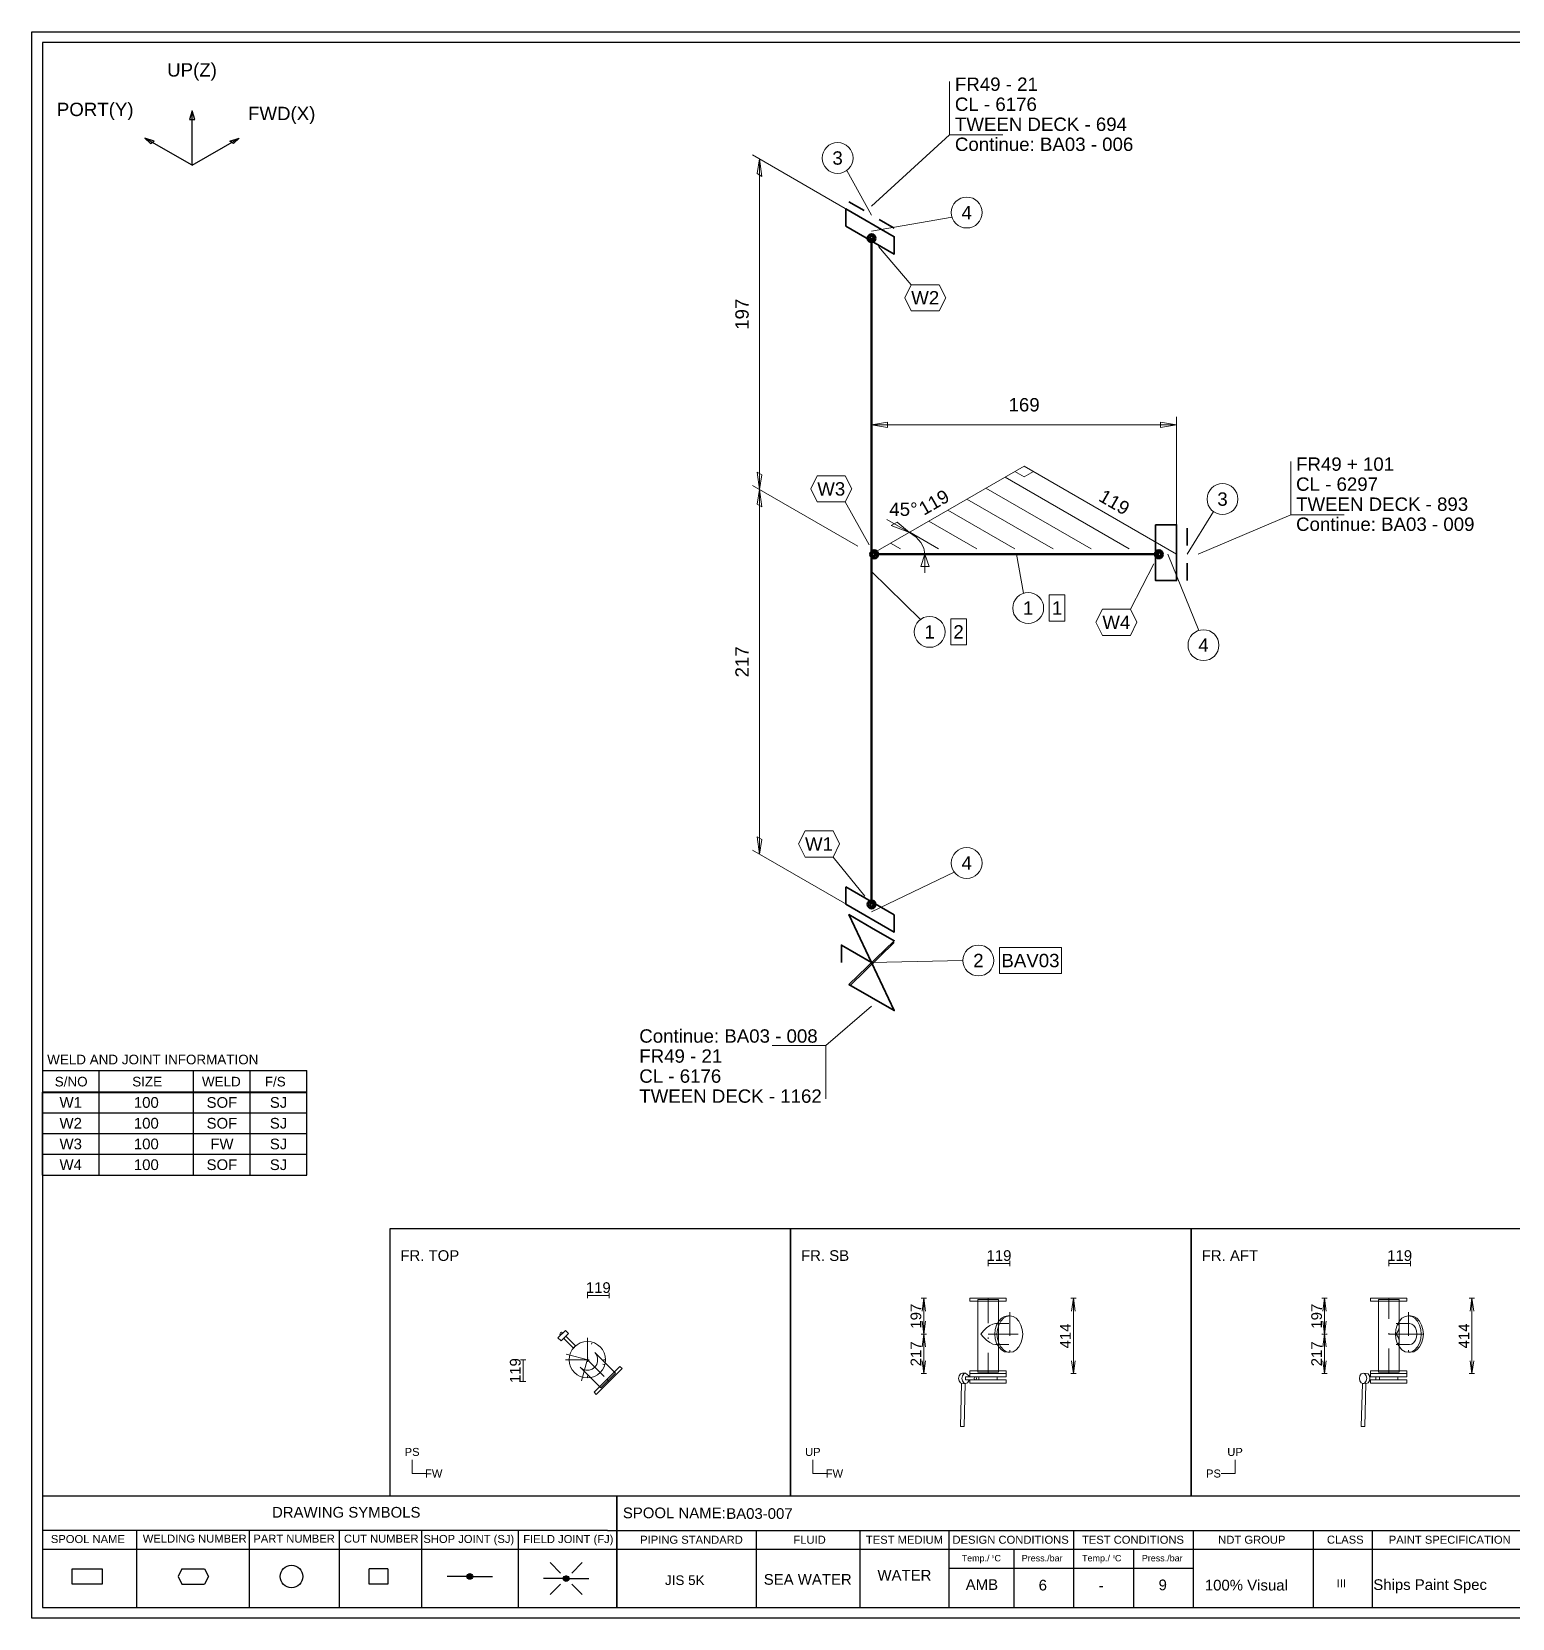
# Model space of a CAD drawing. Header units: millimetres. Extents: x 0 to 420, y 0 to 297.
# Drawn here: x 0 to 277.1, y 0 to 297 of the extents above; entities that cross this region are included whole.
import ezdxf
from ezdxf.enums import TextEntityAlignment as Align

# ---------------------------------------------------------------- set-up
doc = ezdxf.new("R2010")
doc.units = ezdxf.units.MM
doc.linetypes.add('DOTTED_DASHED5', pattern=[10.0002, 4.444533, -2.66672, 0.222227, -2.66672])
doc.linetypes.add('DOTTED_DASHED6', pattern=[9.99993, 4.444414, -2.666648, 0.222221, -2.666648])
for name, color, linetype in [('FramesFromTables', 40, 'Continuous'), ('I_Coordinates', 11, 'Continuous'), ('I_CutNumbers', 10, 'Continuous'), ('I_Dimensions', 4, 'Continuous'), ('I_OtherComponents', 2, 'Continuous'), ('I_PartNumbers', 9, 'Continuous'), ('I_Pipes', 1, 'Continuous'), ('I_Tags', 8, 'Continuous'), ('I_Triangles', 5, 'Continuous'), ('SymbolsOnDrawingSheet', 1, 'Continuous'), ('TextFromTables', 2, 'Continuous'), ('TextFromTextBoxes', 2, 'Continuous')]:
    doc.layers.add(name, color=color, linetype=linetype)
doc.styles.add('Cadmatic Default Text', font='arial.ttf')

# ---------------------------------------------------------------- blocks, each defined once
blk = doc.blocks.new('BA01726637005_BOM_4')
at = {"layer": 'FramesFromTables', "linetype": 'ByBlock', "lineweight": 18}
for p, q in [((292, 285), (418, 285)), ((292, 276), (292, 285)), ((292, 276), (292, 285)), ((299.6, 276), (299.6, 285)), ((299.6, 276), (299.6, 285)), ((307, 276), (307, 285)), ((307, 276), (307, 285)), ((318.6, 276), (318.6, 285)), ((318.6, 276), (318.6, 285)), ((360.1, 276), (360.1, 285)), ((360.1, 276), (360.1, 285)), ((384.2, 276), (384.2, 285)), ((384.2, 276), (384.2, 285)), ((405.2, 276), (405.2, 285)), ((405.2, 276), (405.2, 285)), ((418, 276), (418, 285)), ((292, 280.5), (418, 280.5)), ((292, 205), (418.1, 205)), ((292, 196.33), (292, 205)), ((292.1, 196.33), (292.1, 205)), ((299.6, 196.33), (299.6, 205)), ((299.6, 196.33), (299.6, 205)), ((307.2, 196.33), (307.2, 205)), ((307.2, 196.33), (307.2, 205)), ((361.8, 196.33), (361.8, 205)), ((361.8, 196.33), (361.8, 205)), ((383.6, 196.33), (383.6, 205)), ((383.6, 196.33), (383.6, 205)), ((405.2, 196.33), (405.2, 205)), ((405.2, 196.33), (405.2, 205)), ((418, 196.33), (418, 205)), ((292, 200.67), (418.1, 200.67)), ((292, 127.3), (418.2, 127.3)), ((292, 119.3), (292, 127.3)), ((292, 119.3), (292, 127.3)), ((298.5, 119.3), (298.5, 127.3)), ((298.5, 119.3), (298.5, 127.3)), ((356.6, 119.3), (356.6, 127.3)), ((356.6, 119.3), (356.6, 127.3)), ((380, 119.3), (380, 127.3)), ((380, 119.3), (380, 127.3)), ((399.6, 119.3), (399.6, 127.3)), ((399.6, 119.3), (399.6, 127.3)), ((418, 119.3), (418, 127.3)), ((292, 123.3), (418.2, 123.3)), ((292, 68.4), (418, 68.4)), ((292, 58.6), (292, 68.4)), ((292, 58.6), (292, 68.4)), ((305.1, 58.6), (305.1, 68.4)), ((305.1, 58.6), (305.1, 68.4)), ((323.8, 58.6), (323.8, 68.4)), ((323.8, 58.6), (323.8, 68.4)), ((384.9, 58.6), (384.9, 68.4)), ((384.9, 58.6), (384.9, 68.4)), ((397.2, 58.6), (397.2, 68.4)), ((397.2, 58.6), (397.2, 68.4)), ((407.8, 58.6), (407.8, 68.4)), ((407.8, 58.6), (407.8, 68.4)), ((418, 58.6), (418, 68.4)), ((292, 65.13), (418, 65.13)), ((292, 61.87), (418, 61.87))]:
    blk.add_line(p, q, dxfattribs=at)
at = {"layer": 'FramesFromTables', "linetype": 'ByBlock', "lineweight": -3}
for p, q in [((2, 98.5), (51.5, 98.5)), ((2, 82.96), (2, 98.5)), ((2, 82.96), (2, 98.5)), ((12.6, 82.96), (12.6, 98.5)), ((12.6, 82.96), (12.6, 98.5)), ((30.3, 82.96), (30.3, 98.5)), ((30.3, 82.96), (30.3, 98.5)), ((40.9, 82.96), (40.9, 98.5)), ((40.9, 82.96), (40.9, 98.5)), ((51.5, 82.96), (51.5, 98.5)), ((2, 94.62), (51.5, 94.62)), ((2, 90.73), (51.5, 90.73)), ((2, 86.85), (51.5, 86.85))]:
    blk.add_line(p, q, dxfattribs=at)
at = {"layer": 'FramesFromTables', "linetype": 'ByBlock', "lineweight": 18, "flags": 128}
for points in [[(292, 276), (418, 276), (418, 285)], [(292, 196.33), (418.1, 196.33), (418.1, 205)], [(292, 119.3), (418.2, 119.3), (418.2, 127.3)], [(292, 58.6), (418, 58.6), (418, 68.4)]]:
    blk.add_lwpolyline(points, dxfattribs=at)
at = {"layer": 'FramesFromTables', "linetype": 'ByBlock', "lineweight": -3, "flags": 128}
blk.add_lwpolyline([(2, 82.96), (51.5, 82.96), (51.5, 98.5)], dxfattribs=at)
at = {"layer": 'TextFromTables', "linetype": 'ByBlock', "lineweight": 13, "style": 'Cadmatic Default Text'}
for s, p in [('1', (295.8, 282.75)), ('4', (295.8, 278.25))]:
    blk.add_text(s, height=2, dxfattribs=at).set_placement(p, align=Align.MIDDLE_CENTER)
at = {"layer": 'TextFromTables', "linetype": 'ByBlock', "lineweight": 25, "style": 'Cadmatic Default Text'}
for s, p in [('0.56 ', (312.8, 282.75)), ('100A Sch40', (372.15, 282.75)), ('STPG370', (394.7, 282.75)), ('3', (303.3, 278.25)), ('100A JIS5K', (372.15, 278.25)), ('SF440', (394.7, 278.25)), ('2', (295.85, 202.83)), ('1', (303.4, 202.83)), ('-', (394.4, 202.83)), ('3', (295.85, 198.5)), ('2', (303.4, 198.5)), ('CNAF', (394.4, 198.5)), ('1', (295.25, 125.3)), ('2', (295.25, 121.3)), ('W1', (7.3, 96.56)), ('100', (21.45, 96.56)), ('SOF', (35.6, 96.56)), ('SJ', (46.2, 96.56)), ('W2', (7.3, 92.67)), ('100', (21.45, 92.67)), ('SOF', (35.6, 92.67)), ('SJ', (46.2, 92.67)), ('W3', (7.3, 88.79)), ('100', (21.45, 88.79)), ('FW', (35.6, 88.79)), ('SJ', (46.2, 88.79)), ('W4', (7.3, 84.91)), ('100', (21.45, 84.91)), ('SOF', (35.6, 84.91)), ('SJ', (46.2, 84.91))]:
    blk.add_text(s, height=2, dxfattribs=at).set_placement(p, align=Align.MIDDLE_CENTER)
for s, height, p in [('Pipe Seamless, BW ', 2, (319.4, 282.75)), ('16.00', 2, (406, 282.75)), ('Flange SOFF ', 2, (319.4, 278.25)), ('2.39', 2, (406, 278.25)), ('Butterfly Valve Manual ', 2, (308, 202.83)), ('100A JIS5K', 2, (362.6, 202.83)), ('8.40', 2, (406, 202.83)), ('Gasket, JIS5K, Thk 3mm ', 2, (308, 198.5)), ('100A', 2, (362.6, 198.5)), ('Pipe Seamless, BW', 2, (299.3, 125.3)), ('100A Sch40', 2, (357.4, 125.3)), ('STPG370', 1.75, (380.8, 125.3)), ('160', 2, (400.4, 125.3)), ('Pipe Seamless, BW', 2, (299.3, 121.3)), ('100A Sch40', 2, (357.4, 121.3)), ('STPG370', 1.75, (380.8, 121.3)), ('400', 2, (400.4, 121.3))]:
    blk.add_text(s, height=height, dxfattribs=at).set_placement(p, align=Align.MIDDLE_LEFT)
at = {"layer": 'TextFromTextBoxes', "linetype": 'ByBlock', "lineweight": -3, "style": 'Cadmatic Default Text'}
for s, p in [('EMAS OFFSHORE LIMITED', (306.3, 33.1)), ('BIO-SEA', (383.3, 33.65)), ('9354947', (368.2, 29.15)), ('-', (306.3, 29.2)), ('P1482', (307.1, 25)), ('JP 88 STORK', (372.9, 25.05)), ('BA03-007', (130, 19.6))]:
    blk.add_text(s, height=2, dxfattribs=at).set_placement(p, align=Align.MIDDLE_LEFT)
at = {"layer": 'TextFromTextBoxes', "linetype": 'ByBlock', "lineweight": 25, "style": 'Cadmatic Default Text'}
blk.add_text('BA03', height=2.5, dxfattribs=at).set_placement((357.5, 18.3), align=Align.MIDDLE_LEFT)
at = {"layer": 'TextFromTextBoxes', "linetype": 'ByBlock', "lineweight": -3, "style": 'Cadmatic Default Text'}
for s, height, p in [('WATER', 2, (163.35, 8.05)), ('SEA WATER', 2, (145.25, 7.28)), ('AMB', 2, (177.85, 6.3)), ('6', 2, (189.25, 6.2)), ('-', 2, (200.2, 6.15)), ('9', 2, (211.7, 6.25)), ('100% Visual', 2, (227.35, 6.2)), ('Ships Paint Spec', 2, (261.75, 6.3)), ('24 kg', 2, (284.75, 6.35)), ('23/39', 2.5, (316.1, 6.5))]:
    blk.add_text(s, height=height, dxfattribs=at).set_placement(p, align=Align.MIDDLE_CENTER)
at = {"layer": 'TextFromTextBoxes', "linetype": 'ByBlock', "lineweight": 25, "style": 'Cadmatic Default Text'}
blk.add_text('BA03', height=3, dxfattribs=at).set_placement((370.1, 6.45), align=Align.MIDDLE_CENTER)
blk = doc.blocks.new('SEDS_SPOOL_FORMAT_Gol_4')
at = {"layer": 'SymbolsOnDrawingSheet', "linetype": 'ByBlock', "lineweight": -3, "flags": 128}
for points in [[(0, 297), (420, 297), (420, 0), (0, 0), (0, 297)], [(418.01, 295.01), (2, 295.01)], [(2, 295.01), (2, 2)], [(2, 102.57), (51.49, 102.57)], [(12.6, 98.45), (12.6, 102.57)], [(30.28, 98.45), (30.28, 102.57)], [(40.88, 98.45), (40.88, 102.57)], [(51.49, 98.45), (51.49, 102.57)], [(2, 98.5), (51.5, 98.5)], [(2, 98.5), (51.5, 98.5)], [(51.49, 98.47), (2, 98.47)], [(2, 98.45), (51.49, 98.45)], [(2, 22.93), (107.74, 22.93)], [(107.74, 22.93), (292.02, 22.93)], [(109.52, 22.93), (109.52, 2)], [(109.52, 2), (109.52, 22.93)], [(107.74, 16.45), (2, 16.45)], [(19.62, 16.45), (19.62, 2)], [(40.69, 16.45), (40.69, 2)], [(57.56, 16.45), (57.56, 2)], [(72.95, 16.45), (72.95, 2)], [(91.02, 16.45), (91.02, 2)], [(107.74, 16.45), (292.02, 16.45)], [(135.58, 16.45), (135.58, 2)], [(155.03, 16.45), (155.03, 2)], [(171.67, 16.45), (171.67, 2)], [(195.02, 16.45), (195.02, 2)], [(217.4, 16.45), (217.4, 2)], [(239.85, 16.45), (239.85, 2)], [(250.91, 16.34), (250.91, 2)], [(2, 12.91), (292.02, 12.91)], [(183.82, 12.91), (183.82, 2)], [(206.21, 12.91), (206.21, 2)], [(13.2, 6.41), (7.55, 6.41), (7.55, 9.23), (13.2, 9.23)], [(13.2, 9.23), (13.2, 6.41)], [(28.12, 9.23), (27.42, 7.82)], [(28.12, 9.23), (32.36, 9.23)], [(32.36, 9.23), (33.07, 7.82)], [(66.68, 9.23), (66.68, 6.41), (63.15, 6.41), (63.15, 9.23)], [(66.68, 9.23), (63.15, 9.23)], [(99, 8.47), (97.06, 10.41)], [(101.09, 8.47), (103.03, 10.41)], [(171.67, 9.37), (217.4, 9.37)], [(171.67, 9.37), (217.4, 9.37)], [(27.42, 7.82), (28.12, 6.41)], [(28.12, 6.41), (32.36, 6.41)], [(33.07, 7.82), (32.36, 6.41)], [(81.48, 7.82), (77.79, 7.82)], [(81.49, 7.78), (82.04, 8.32)], [(81.51, 7.9), (81.93, 8.32)], [(81.52, 7.7), (82.14, 8.32)], [(81.55, 7.62), (82.22, 8.29)], [(81.56, 8.06), (81.76, 8.26)], [(81.57, 7.54), (82.28, 8.25)], [(81.62, 7.48), (82.34, 8.2)], [(81.68, 7.44), (82.4, 8.16)], [(81.74, 7.39), (82.45, 8.1)], [(81.8, 7.35), (82.48, 8.02)], [(81.88, 7.32), (82.5, 7.94)], [(81.98, 7.32), (82.53, 7.86)], [(82.09, 7.32), (82.52, 7.75)], [(82.24, 7.36), (82.47, 7.59)], [(82.54, 7.82), (86.24, 7.82)], [(99.51, 7.42), (95.82, 7.42)], [(99, 6.38), (97.06, 4.44)], [(99.53, 7.47), (99.99, 7.93)], [(99.53, 7.37), (100.1, 7.93)], [(99.56, 7.29), (100.2, 7.93)], [(99.58, 7.62), (99.88, 7.93)], [(99.58, 7.21), (100.27, 7.89)], [(99.61, 7.13), (100.33, 7.84)], [(99.67, 7.08), (100.39, 7.8)], [(99.73, 7.03), (100.45, 7.75)], [(99.79, 6.99), (100.49, 7.69)], [(99.85, 6.94), (100.52, 7.61)], [(99.94, 6.92), (100.54, 7.53)], [(100.04, 6.92), (100.57, 7.45)], [(100.15, 6.92), (100.54, 7.31)], [(100.38, 7.04), (100.49, 7.15)], [(100.57, 7.42), (104.27, 7.42)], [(101.09, 6.38), (103.03, 4.44)], [(2, 2), (418.01, 2)]]:
    blk.add_lwpolyline(points, dxfattribs=at)
at = {"layer": 'SymbolsOnDrawingSheet', "linetype": 'ByBlock', "lineweight": -3}
for centre, radius in [((48.63, 7.82), 2.12), ((82.01, 7.82), 0.53), ((100.04, 7.42), 0.53)]:
    blk.add_circle(centre, radius, dxfattribs=at)
at = {"layer": 'SymbolsOnDrawingSheet', "linetype": 'ByBlock', "lineweight": -3, "style": 'Cadmatic Default Text'}
for s, p in [('WELD AND JOINT INFORMATION', (2.89, 105.5)), ('S/NO', (4.31, 101.36)), ('SIZE', (18.81, 101.36)), ('WELD', (31.86, 101.36)), ('F/S', (43.63, 101.36))]:
    blk.add_text(s, height=1.8, dxfattribs=at).set_placement(p, align=Align.TOP_LEFT)
for s, height, p in [('DRAWING SYMBOLS', 2, (44.98, 18.84)), ('Temp./  C   ', 1.2, (174.06, 10.65)), ('Press./bar', 1.2, (185.31, 10.65)), ('Temp./  C   ', 1.2, (196.61, 10.65)), ('Press./bar', 1.2, (207.78, 10.65)), ('0', 0.53, (179.71, 11.25)), ('0', 0.53, (202.37, 11.25))]:
    blk.add_text(s, height=height, dxfattribs=at).set_placement(p)
for s, height, p in [('SPOOL NAME:', 2, (110.65, 19.73)), ('SPOOL NAME', 1.5, (3.58, 14.83)), ('WELDING NUMBER', 1.5, (20.79, 14.91)), ('PART NUMBER', 1.5, (41.48, 14.91)), ('CUT NUMBER', 1.5, (58.44, 14.91)), ('SHOP JOINT (SJ)', 1.5, (73.31, 14.85)), ('FIELD JOINT (FJ)', 1.5, (92, 14.83)), ('PIPING STANDARD', 1.5, (113.89, 14.7)), ('FLUID', 1.5, (142.57, 14.7)), ('TEST MEDIUM', 1.5, (156.14, 14.7)), ('DESIGN CONDITIONS', 1.5, (172.34, 14.7)), ('TEST CONDITIONS', 1.5, (196.58, 14.7)), ('NDT GROUP', 1.5, (222.09, 14.7)), ('CLASS', 1.5, (242.43, 14.72)), ('PAINT SPECIFICATION', 1.5, (254.01, 14.7)), ('JIS 5K', 1.8, (118.53, 7.12)), ('III', 1.5, (244.26, 6.51))]:
    blk.add_text(s, height=height, dxfattribs=at).set_placement(p, align=Align.MIDDLE_LEFT)
blk = doc.blocks.new('BA01726637005_PRT_41_3')
at = {"layer": 'I_OtherComponents', "linetype": 'ByBlock', "lineweight": 35}
for p, q in [((103.79, 240.21), (100.96, 241.84)), ((109.45, 236.94), (106.62, 238.57))]:
    blk.add_line(p, q, dxfattribs=at)
blk = doc.blocks.new('BA01726637005_PRT_42_3')
at = {"layer": 'I_OtherComponents', "linetype": 'ByBlock', "lineweight": 35, "flags": 128}
blk.add_lwpolyline([(100.39, 237.32), (100.39, 240.53), (109.45, 235.31), (109.45, 232.09), (100.39, 237.32)], dxfattribs=at)
at = {"layer": 'I_OtherComponents', "linetype": 'ByBlock', "lineweight": 50}
for radius in [0.75, 0.375]:
    blk.add_circle((105.2, 235.03), radius, dxfattribs=at)
blk = doc.blocks.new('BA01726637005_PRT_43_3')
at = {"layer": 'I_Pipes', "linetype": 'ByBlock', "lineweight": 50}
blk.add_line((105.2, 235.03), (105.2, 110.33), dxfattribs=at)
blk = doc.blocks.new('BA01726637005_PRT_46_3')
at = {"layer": 'I_OtherComponents', "linetype": 'ByBlock', "lineweight": 35, "flags": 128}
blk.add_lwpolyline([(100.39, 113.6), (100.39, 110.38), (109.44, 105.16), (109.44, 108.37), (100.39, 113.6)], dxfattribs=at)
at = {"layer": 'I_OtherComponents', "linetype": 'ByBlock', "lineweight": 50}
for radius in [0.75, 0.375]:
    blk.add_circle((105.2, 110.33), radius, dxfattribs=at)
blk = doc.blocks.new('BA01726637005_PRT_47_3')
at = {"layer": 'I_OtherComponents', "linetype": 'ByBlock', "lineweight": 35}
blk.add_line((109.44, 103.2), (101.24, 95.2), dxfattribs=at)
at = {"layer": 'I_OtherComponents', "linetype": 'ByBlock', "lineweight": 35, "flags": 128}
for points in [[(105.2, 105.97), (100.96, 108.42), (109.44, 90.46), (100.96, 95.36), (109.44, 103.53), (105.2, 105.97)], [(105.2, 99.44), (99.54, 102.71), (99.54, 99.44)]]:
    blk.add_lwpolyline(points, dxfattribs=at)
at = {"layer": 'I_OtherComponents', "flags": 1}
blk.add_attdef('ValvePos', (105.2, 99.44), '', height=2.5, dxfattribs=at)
blk = doc.blocks.new('BA01726637005_PRT_131_3')
at = {"layer": 'I_OtherComponents', "linetype": 'ByBlock', "lineweight": 35}
for p, q in [((164.3, 177.5), (164.3, 180.77)), ((164.3, 170.97), (164.3, 174.24))]:
    blk.add_line(p, q, dxfattribs=at)
blk = doc.blocks.new('BA01726637005_PRT_132_3')
at = {"layer": 'I_OtherComponents', "linetype": 'ByBlock', "lineweight": 35, "flags": 128}
blk.add_lwpolyline([(158.37, 181.42), (162.3, 181.42), (162.3, 170.97), (158.37, 170.97), (158.37, 181.42)], dxfattribs=at)
at = {"layer": 'I_OtherComponents', "linetype": 'ByBlock', "lineweight": 50}
for radius in [0.75, 0.375]:
    blk.add_circle((158.97, 175.87), radius, dxfattribs=at)
blk = doc.blocks.new('BA01726637005_PRT_133_3')
at = {"layer": 'I_Pipes', "linetype": 'ByBlock', "lineweight": 50}
blk.add_line((105.7, 175.87), (158.97, 175.87), dxfattribs=at)
blk = doc.blocks.new('BA01726637005_TRI_0_3')
at = {"layer": 'I_Triangles', "linetype": 'ByBlock', "lineweight": 0}
for p, q in [((130.18, 190.29), (153.43, 176.87)), ((126.61, 188.23), (146.29, 176.87)), ((123.04, 186.17), (139.16, 176.87)), ((115.91, 182.05), (124.88, 176.87)), ((119.48, 184.11), (132.02, 176.87)), ((112.34, 179.99), (117.74, 176.87)), ((108.77, 177.93), (110.61, 176.87))]:
    blk.add_line(p, q, dxfattribs=at)
at = {"layer": 'I_Triangles', "linetype": 'ByBlock', "lineweight": 0, "flags": 128}
for points in [[(105.2, 175.87), (133.75, 192.35), (162.3, 175.87)], [(132.02, 191.35), (133.75, 190.35), (135.48, 191.35)], [(115.2, 172.4), (115.2, 175.87), (114.4, 173.56), (116, 173.56), (115.2, 175.87), (115.01, 177), (114.44, 178.08), (113.52, 179.08), (112.27, 179.95), (108.88, 181.26), (110.01, 181.91), (112.27, 179.95), (108.03, 182.4)]]:
    blk.add_lwpolyline(points, dxfattribs=at)
at = {"layer": 'I_Triangles', "linetype": 'ByBlock', "lineweight": 0, "style": 'Cadmatic Default Text'}
for rotation, p in [(30, (116.88, 185.61)), (330, (150.65, 185.63))]:
    blk.add_text('119', height=2.5, rotation=rotation, dxfattribs=at).set_placement(p, align=Align.MIDDLE_CENTER)
blk.add_text('45°', height=2.5, dxfattribs=at).set_placement((111.16, 184.32), align=Align.MIDDLE_CENTER)
blk = doc.blocks.new('BA01726637005_DIM_0_3')
at = {"layer": 'I_Dimensions', "linetype": 'ByBlock', "lineweight": 0}
for p, q in [((105.2, 178.87), (105.2, 201.62)), ((105.2, 200.12), (162.3, 200.12)), ((162.3, 201.62), (162.3, 178.87))]:
    blk.add_line(p, q, dxfattribs=at)
at = {"layer": 'I_Dimensions', "linetype": 'ByBlock', "lineweight": 0, "flags": 128}
for points in [[(105.2, 200.12), (108.2, 199.62), (108.2, 200.62), (105.2, 200.12)], [(162.3, 200.12), (159.3, 199.62), (159.3, 200.62), (162.3, 200.12)]]:
    blk.add_lwpolyline(points, dxfattribs=at)
at = {"layer": 'I_Dimensions', "linetype": 'ByBlock', "lineweight": 0, "style": 'Cadmatic Default Text'}
blk.add_text('169', height=2.5, dxfattribs=at).set_placement((133.75, 203.87), align=Align.MIDDLE_CENTER)
blk = doc.blocks.new('BA01726637005_DIM_1_3')
at = {"layer": 'I_Dimensions', "linetype": 'ByBlock', "lineweight": 0}
for p, q in [((82.9, 188.74), (102.6, 177.37)), ((84.2, 119.73), (84.2, 187.99)), ((102.6, 109.11), (82.9, 120.48))]:
    blk.add_line(p, q, dxfattribs=at)
at = {"layer": 'I_Dimensions', "linetype": 'ByBlock', "lineweight": 0, "flags": 128}
for points in [[(84.2, 187.99), (84.63, 184.74), (83.77, 185.24), (84.2, 187.99)], [(84.2, 119.73), (84.63, 122.48), (83.77, 122.98), (84.2, 119.73)]]:
    blk.add_lwpolyline(points, dxfattribs=at)
at = {"layer": 'I_Dimensions', "linetype": 'ByBlock', "lineweight": 0, "style": 'Cadmatic Default Text'}
blk.add_text('217', height=2.5, rotation=90, dxfattribs=at).set_placement((80.95, 155.74), align=Align.MIDDLE_CENTER)
blk = doc.blocks.new('BA01726637005_DIM_2_3')
at = {"layer": 'I_Dimensions', "linetype": 'ByBlock', "lineweight": 0}
for p, q in [((82.9, 250.63), (102.6, 239.26)), ((84.2, 187.99), (84.2, 249.88)), ((102.6, 177.37), (82.9, 188.74))]:
    blk.add_line(p, q, dxfattribs=at)
at = {"layer": 'I_Dimensions', "linetype": 'ByBlock', "lineweight": 0, "flags": 128}
for points in [[(84.2, 249.88), (84.63, 246.63), (83.77, 247.13), (84.2, 249.88)], [(84.2, 187.99), (84.63, 190.74), (83.77, 191.24), (84.2, 187.99)]]:
    blk.add_lwpolyline(points, dxfattribs=at)
at = {"layer": 'I_Dimensions', "linetype": 'ByBlock', "lineweight": 0, "style": 'Cadmatic Default Text'}
blk.add_text('197', height=2.5, rotation=90, dxfattribs=at).set_placement((80.95, 220.81), align=Align.MIDDLE_CENTER)
blk = doc.blocks.new('BA01726637005_CRD_0_3')
at = {"layer": 'I_Coordinates', "linetype": 'ByBlock', "lineweight": 0}
blk.add_line((183.66, 183.26), (166.3, 175.87), dxfattribs=at)
at = {"layer": 'I_Coordinates', "linetype": 'ByBlock', "lineweight": 0, "flags": 128}
blk.add_lwpolyline([(183.66, 193.26), (183.66, 183.26), (193.66, 183.26)], dxfattribs=at)
at = {"layer": 'I_Coordinates', "linetype": 'ByBlock', "lineweight": 0, "style": 'Cadmatic Default Text'}
for s, p in [('FR49 + 101', (184.66, 191.51)), ('CL - 6297', (184.66, 187.76)), ('TWEEN DECK - 893', (184.66, 184.01)), ('Continue: BA03 - 009', (184.66, 180.26))]:
    blk.add_text(s, height=2.5, dxfattribs=at).set_placement(p)
blk = doc.blocks.new('BA01726637005_CRD_1_3')
at = {"layer": 'I_Coordinates', "linetype": 'ByBlock', "lineweight": 0}
blk.add_line((119.8, 254.38), (105.2, 241.02), dxfattribs=at)
at = {"layer": 'I_Coordinates', "linetype": 'ByBlock', "lineweight": 0, "flags": 128}
blk.add_lwpolyline([(119.8, 264.38), (119.8, 254.38), (129.8, 254.38)], dxfattribs=at)
at = {"layer": 'I_Coordinates', "linetype": 'ByBlock', "lineweight": 0, "style": 'Cadmatic Default Text'}
for s, p in [('FR49 - 21', (120.8, 262.63)), ('CL - 6176', (120.8, 258.88)), ('TWEEN DECK - 694', (120.8, 255.13)), ('Continue: BA03 - 006', (120.8, 251.38))]:
    blk.add_text(s, height=2.5, dxfattribs=at).set_placement(p)
blk = doc.blocks.new('BA01726637005_CRD_2_3')
at = {"layer": 'I_Coordinates', "linetype": 'ByBlock', "lineweight": 0}
blk.add_line((96.62, 83.95), (105.2, 91.28), dxfattribs=at)
at = {"layer": 'I_Coordinates', "linetype": 'ByBlock', "lineweight": 0, "flags": 128}
blk.add_lwpolyline([(96.62, 73.95), (96.62, 83.95), (86.62, 83.95)], dxfattribs=at)
at = {"layer": 'I_Coordinates', "linetype": 'ByBlock', "lineweight": 0, "style": 'Cadmatic Default Text'}
for s, p in [('Continue: BA03 - 008', (61.72, 86.95)), ('FR49 - 21', (61.72, 83.2)), ('CL - 6176', (61.72, 79.45)), ('TWEEN DECK - 1162', (61.72, 75.7))]:
    blk.add_text(s, height=2.5, dxfattribs=at).set_placement(p, align=Align.TOP_LEFT)
blk = doc.blocks.new('BA01726637005_PTN_0_3')
at = {"layer": 'I_PartNumbers', "linetype": 'ByBlock', "lineweight": 0}
blk.add_line((120.66, 116.38), (105.2, 108.97), dxfattribs=at)
blk.add_circle((123, 118.08), 2.89, dxfattribs=at)
at = {"layer": 'I_PartNumbers', "linetype": 'ByBlock', "lineweight": 0, "style": 'Cadmatic Default Text'}
blk.add_text('4', height=2.5, dxfattribs=at).set_placement((123, 118.08), align=Align.MIDDLE_CENTER)
blk = doc.blocks.new('BA01726637005_PTN_1_3')
at = {"layer": 'I_PartNumbers', "linetype": 'ByBlock', "lineweight": 0}
blk.add_line((122.3, 99.83), (105.2, 99.44), dxfattribs=at)
blk.add_circle((125.2, 99.83), 2.89, dxfattribs=at)
at = {"layer": 'I_PartNumbers', "linetype": 'ByBlock', "lineweight": 0, "style": 'Cadmatic Default Text'}
blk.add_text('2', height=2.5, dxfattribs=at).set_placement((125.2, 99.83), align=Align.MIDDLE_CENTER)
blk = doc.blocks.new('BA01726637005_PTN_2_3')
at = {"layer": 'I_PartNumbers', "linetype": 'ByBlock', "lineweight": 0}
blk.add_line((114.37, 163.69), (105.2, 172.68), dxfattribs=at)
blk.add_circle((116.07, 161.35), 2.89, dxfattribs=at)
at = {"layer": 'I_PartNumbers', "linetype": 'ByBlock', "lineweight": 0, "style": 'Cadmatic Default Text'}
blk.add_text('1', height=2.5, dxfattribs=at).set_placement((116.07, 161.35), align=Align.MIDDLE_CENTER)
blk = doc.blocks.new('BA01726637005_PTN_3_3')
at = {"layer": 'I_PartNumbers', "linetype": 'ByBlock', "lineweight": 0}
blk.add_line((133.63, 168.58), (132.33, 175.87), dxfattribs=at)
blk.add_circle((134.52, 165.82), 2.89, dxfattribs=at)
at = {"layer": 'I_PartNumbers', "linetype": 'ByBlock', "lineweight": 0, "style": 'Cadmatic Default Text'}
blk.add_text('1', height=2.5, dxfattribs=at).set_placement((134.52, 165.82), align=Align.MIDDLE_CENTER)
blk = doc.blocks.new('BA01726637005_PTN_4_3')
at = {"layer": 'I_PartNumbers', "linetype": 'ByBlock', "lineweight": 0}
blk.add_line((166.43, 161.62), (160.63, 175.87), dxfattribs=at)
blk.add_circle((167.32, 158.87), 2.89, dxfattribs=at)
at = {"layer": 'I_PartNumbers', "linetype": 'ByBlock', "lineweight": 0, "style": 'Cadmatic Default Text'}
blk.add_text('4', height=2.5, dxfattribs=at).set_placement((167.32, 158.87), align=Align.MIDDLE_CENTER)
blk = doc.blocks.new('BA01726637005_PTN_5_3')
at = {"layer": 'I_PartNumbers', "linetype": 'ByBlock', "lineweight": 0}
blk.add_line((169.19, 183.87), (164.3, 175.87), dxfattribs=at)
blk.add_circle((170.89, 186.21), 2.89, dxfattribs=at)
at = {"layer": 'I_PartNumbers', "linetype": 'ByBlock', "lineweight": 0, "style": 'Cadmatic Default Text'}
blk.add_text('3', height=2.5, dxfattribs=at).set_placement((170.89, 186.21), align=Align.MIDDLE_CENTER)
blk = doc.blocks.new('BA01726637005_PTN_6_3')
at = {"layer": 'I_PartNumbers', "linetype": 'ByBlock', "lineweight": 0}
blk.add_line((120.26, 238.96), (105.2, 236.39), dxfattribs=at)
blk.add_circle((123.01, 239.85), 2.89, dxfattribs=at)
at = {"layer": 'I_PartNumbers', "linetype": 'ByBlock', "lineweight": 0, "style": 'Cadmatic Default Text'}
blk.add_text('4', height=2.5, dxfattribs=at).set_placement((123.01, 239.85), align=Align.MIDDLE_CENTER)
blk = doc.blocks.new('BA01726637005_PTN_7_3')
at = {"layer": 'I_PartNumbers', "linetype": 'ByBlock', "lineweight": 0}
blk.add_line((100.54, 247.72), (105.2, 239.39), dxfattribs=at)
blk.add_circle((98.84, 250.06), 2.89, dxfattribs=at)
at = {"layer": 'I_PartNumbers', "linetype": 'ByBlock', "lineweight": 0, "style": 'Cadmatic Default Text'}
blk.add_text('3', height=2.5, dxfattribs=at).set_placement((98.84, 250.06), align=Align.MIDDLE_CENTER)
blk = doc.blocks.new('BA01726637005_CUT_8_3')
at = {"layer": 'I_CutNumbers', "linetype": 'ByBlock', "lineweight": 0, "flags": 128}
blk.add_lwpolyline([(122.95, 158.9), (122.95, 163.8), (120.01, 163.8), (120.01, 158.9), (122.95, 158.9)], dxfattribs=at)
at = {"layer": 'I_CutNumbers', "linetype": 'ByBlock', "lineweight": 0, "style": 'Cadmatic Default Text'}
blk.add_text('2', height=2.5, dxfattribs=at).set_placement((121.48, 161.35), align=Align.MIDDLE_CENTER)
blk = doc.blocks.new('BA01726637005_CUT_9_3')
at = {"layer": 'I_CutNumbers', "linetype": 'ByBlock', "lineweight": 0, "flags": 128}
blk.add_lwpolyline([(141.4, 163.38), (141.4, 168.27), (138.46, 168.27), (138.46, 163.38), (141.4, 163.38)], dxfattribs=at)
at = {"layer": 'I_CutNumbers', "linetype": 'ByBlock', "lineweight": 0, "style": 'Cadmatic Default Text'}
blk.add_text('1', height=2.5, dxfattribs=at).set_placement((139.93, 165.82), align=Align.MIDDLE_CENTER)
blk = doc.blocks.new('BA01726637005_vpo_10_3')
at = {"layer": 'I_Tags', "linetype": 'ByBlock', "lineweight": 0, "flags": 128}
blk.add_lwpolyline([(140.75, 97.38), (140.75, 102.27), (129.13, 102.27), (129.13, 97.38), (140.75, 97.38)], dxfattribs=at)
at = {"layer": 'I_Tags', "linetype": 'ByBlock', "lineweight": 0, "style": 'Cadmatic Default Text'}
blk.add_text('BAV03', height=2.5, dxfattribs=at).set_placement((134.94, 99.83), align=Align.MIDDLE_CENTER)
blk = doc.blocks.new('Pi_Weld_0')
at = {"layer": 'I_Tags', "linetype": 'ByBlock', "lineweight": 0, "flags": 128}
for points in [[(-2.62, 2.45), (-8.74, 9.63)], [(-2.62, 2.45), (-3.84, 0)], [(-3.84, 0), (-2.62, -2.45)], [(2.62, 2.45), (-2.62, 2.45)], [(3.84, 0), (2.62, 2.45)], [(2.62, -2.45), (3.84, 0)], [(-2.62, -2.45), (2.62, -2.45)]]:
    blk.add_lwpolyline(points, dxfattribs=at)
at = {"layer": 'I_Tags', "linetype": 'ByBlock', "lineweight": 0, "style": 'Cadmatic Default Text'}
blk.add_text('W2', height=2.5, dxfattribs=at).set_placement((0, 0), align=Align.MIDDLE_CENTER)
blk = doc.blocks.new('Pi_Weld_1')
at = {"layer": 'I_Tags', "linetype": 'ByBlock', "lineweight": 0, "flags": 128}
for points in [[(-2.62, 2.45), (-3.84, 0)], [(-3.84, 0), (-2.62, -2.45)], [(2.62, 2.45), (-2.62, 2.45)], [(3.84, 0), (2.62, 2.45)], [(2.62, -2.45), (3.84, 0)], [(-2.62, -2.45), (2.62, -2.45)], [(2.62, -2.45), (8.58, -9.77)]]:
    blk.add_lwpolyline(points, dxfattribs=at)
at = {"layer": 'I_Tags', "linetype": 'ByBlock', "lineweight": 0, "style": 'Cadmatic Default Text'}
blk.add_text('W1', height=2.5, dxfattribs=at).set_placement((0, 0), align=Align.MIDDLE_CENTER)
blk = doc.blocks.new('Pi_Weld_2')
at = {"layer": 'I_Tags', "linetype": 'ByBlock', "lineweight": 0, "flags": 128}
for points in [[(2.62, 2.45), (7.03, 10.95)], [(-2.62, 2.45), (-3.84, 0)], [(-3.84, 0), (-2.62, -2.45)], [(2.62, 2.45), (-2.62, 2.45)], [(3.84, 0), (2.62, 2.45)], [(2.62, -2.45), (3.84, 0)], [(-2.62, -2.45), (2.62, -2.45)]]:
    blk.add_lwpolyline(points, dxfattribs=at)
at = {"layer": 'I_Tags', "linetype": 'ByBlock', "lineweight": 0, "style": 'Cadmatic Default Text'}
blk.add_text('W4', height=2.5, dxfattribs=at).set_placement((0, 0), align=Align.MIDDLE_CENTER)
blk = doc.blocks.new('Pi_Weld_3')
at = {"layer": 'I_Tags', "linetype": 'ByBlock', "lineweight": 0, "flags": 128}
for points in [[(-2.62, 2.45), (-3.84, 0)], [(-3.84, 0), (-2.62, -2.45)], [(2.62, 2.45), (-2.62, 2.45)], [(3.84, 0), (2.62, 2.45)], [(2.62, -2.45), (3.84, 0)], [(-2.62, -2.45), (2.62, -2.45)], [(2.62, -2.45), (7.08, -10.5)]]:
    blk.add_lwpolyline(points, dxfattribs=at)
at = {"layer": 'I_Tags', "linetype": 'ByBlock', "lineweight": 0, "style": 'Cadmatic Default Text'}
blk.add_text('W3', height=2.5, dxfattribs=at).set_placement((0, 0), align=Align.MIDDLE_CENTER)

msp = doc.modelspace()

# ---------------------------------------------------------------- linework, layer by layer
at = {"linetype": 'ByBlock', "lineweight": 25, "flags": 128}
for points in [[(67, 22.9), (142, 22.9), (142, 72.9), (67, 72.9), (67, 22.9)], [(142, 22.9), (217, 22.9), (217, 72.9), (142, 72.9), (142, 22.9)], [(217, 22.9), (292, 22.9), (292, 72.9), (217, 72.9), (217, 22.9)]]:
    msp.add_lwpolyline(points, dxfattribs=at)
at = {"linetype": 'ByBlock', "lineweight": 18, "flags": 128}
for points in [[(182.42, 59.9), (182.42, 59.36), (175.6, 59.36), (175.6, 59.9), (182.42, 59.9)], [(180.96, 59.66), (180.96, 46.04), (177.06, 46.04), (177.06, 59.66), (180.96, 59.66)], [(257.42, 59.9), (257.42, 59.36), (250.6, 59.36), (250.6, 59.9), (257.42, 59.9)], [(255.96, 59.66), (255.96, 46.04), (252.06, 46.04), (252.06, 59.66), (255.96, 59.66)], [(182.69, 49.79), (182.07, 49.9), (181.49, 50.25), (180.99, 50.79), (180.6, 51.49), (180.36, 52.32), (180.28, 53.2), (180.36, 54.08), (180.6, 54.9), (180.99, 55.61), (181.49, 56.15), (182.07, 56.49), (182.69, 56.61)], [(183.08, 49.79), (182.45, 49.9), (181.87, 50.25), (181.37, 50.79), (180.99, 51.49), (180.75, 52.32), (180.66, 53.2), (180.75, 54.08), (180.99, 54.9), (181.37, 55.61), (181.87, 56.15), (182.45, 56.49), (183.08, 56.61), (183.7, 56.49), (184.28, 56.15), (184.78, 55.61), (185.16, 54.9), (185.4, 54.08), (185.49, 53.2), (185.4, 52.32), (185.16, 51.49), (184.78, 50.79), (184.28, 50.25), (183.7, 49.9), (183.08, 49.79)], [(183.08, 56.61), (182.69, 56.61)], [(257.69, 49.79), (258.31, 49.9), (258.89, 50.25), (259.39, 50.79), (259.78, 51.49), (260.02, 52.32), (260.1, 53.2), (260.02, 54.08), (259.78, 54.9), (259.39, 55.61), (258.89, 56.15), (258.31, 56.49), (257.69, 56.61), (257.07, 56.49), (256.48, 56.15), (255.99, 55.61), (255.6, 54.9), (255.36, 54.08), (255.28, 53.2), (255.36, 52.32), (255.6, 51.49), (255.99, 50.79), (256.48, 50.25), (257.07, 49.9), (257.69, 49.79)], [(257.69, 56.61), (258.07, 56.61)], [(258.07, 49.79), (258.7, 49.9), (259.28, 50.25), (259.78, 50.79), (260.16, 51.49), (260.4, 52.32), (260.48, 53.2), (260.4, 54.08), (260.16, 54.9), (259.78, 55.61), (259.28, 56.15), (258.7, 56.49), (258.07, 56.61)], [(99.88, 53.9), (100.48, 53.3), (99.1, 51.92), (98.5, 52.52), (99.88, 53.9)], [(99.19, 53.55), (98.95, 53.45)], [(99.43, 53.45), (99.19, 53.55)], [(177.63, 53.2), (178.12, 53.8)], [(178.12, 53.8), (178.71, 54.34)], [(178.71, 54.34), (179.31, 54.78)], [(179.31, 54.78), (179.89, 55.05)], [(179.89, 55.05), (180.39, 55.15), (182.9, 55.15)], [(258.33, 55.05), (257.9, 55.15), (255.39, 55.15)], [(255.39, 55.15), (255.74, 55.05)], [(255.74, 53.8), (255.39, 53.2)], [(255.74, 55.05), (255.93, 54.78)], [(255.93, 54.34), (255.74, 53.8)], [(255.93, 54.78), (255.93, 54.34)], [(258.71, 54.78), (258.33, 55.05)], [(259.02, 54.34), (258.71, 54.78)], [(259.21, 53.8), (259.02, 54.34)], [(259.28, 53.2), (259.21, 53.8)], [(98.95, 53.45), (98.85, 53.21)], [(98.85, 53.21), (98.95, 52.97)], [(99.12, 53.15), (99.25, 53.28)], [(101.39, 50.59), (99.58, 52.4), (100, 52.82), (101.81, 51.01), (101.39, 50.59)], [(178.12, 52.6), (177.63, 53.2)], [(178.71, 52.05), (178.12, 52.6)], [(179.31, 51.62), (178.71, 52.05)], [(179.89, 51.34), (179.31, 51.62)], [(182.9, 51.25), (180.39, 51.25), (179.89, 51.34)], [(255.39, 53.2), (255.74, 52.6)], [(255.74, 51.34), (255.39, 51.25), (257.9, 51.25), (258.33, 51.34)], [(255.74, 52.6), (255.93, 52.05)], [(255.93, 51.62), (255.74, 51.34)], [(255.93, 52.05), (255.93, 51.62)], [(258.33, 51.34), (258.71, 51.62)], [(258.71, 51.62), (259.02, 52.05)], [(259.02, 52.05), (259.21, 52.6)], [(259.21, 52.6), (259.28, 53.2)], [(103.71, 46.47), (104.31, 46.47), (104.89, 46.65), (105.39, 47.01), (105.75, 47.51), (105.93, 48.09), (105.93, 48.7), (105.75, 49.28), (105.41, 49.75)], [(105.41, 49.75), (105.75, 49.28)], [(109.22, 45.81), (109.28, 45.87), (105.41, 49.75)], [(105.75, 49.28), (105.93, 48.7)], [(105.93, 48.09), (105.75, 47.51)], [(105.93, 48.7), (105.93, 48.09)], [(182.69, 49.79), (183.08, 49.79)], [(258.07, 49.79), (257.69, 49.79)], [(103.12, 46.65), (102.63, 47.01), (106.53, 43.12), (106.6, 43.19)], [(103.71, 46.47), (103.12, 46.65)], [(103.5, 46.53), (103.71, 46.47)], [(104.31, 46.47), (103.71, 46.47)], [(104.89, 46.65), (104.31, 46.47)], [(105.39, 47.01), (104.89, 46.65)], [(105.67, 41.91), (105.28, 42.3), (110.1, 47.12), (110.49, 46.74), (105.67, 41.91)], [(105.75, 47.51), (105.39, 47.01)], [(107.9, 44.5), (108.33, 44.92)], [(108.33, 44.92), (108.71, 45.31)], [(108.71, 45.31), (109.02, 45.61)], [(109.02, 45.61), (109.22, 45.81)], [(174.19, 45.89), (173.85, 45.76), (173.59, 45.4), (173.5, 44.91), (173.59, 44.43), (173.85, 44.07)], [(174.79, 45.89), (174.45, 45.76), (174.19, 45.4), (174.1, 44.91), (174.19, 44.43), (174.45, 44.07), (174.79, 43.94), (175.13, 44.07), (175.39, 44.43)], [(174.19, 45.89), (174.79, 45.89)], [(175.39, 45.4), (174.79, 45.89)], [(174.79, 44.62), (174.79, 45.21)], [(176.6, 45.21), (174.79, 45.21)], [(174.79, 44.62), (176.6, 44.62)], [(175.42, 45.21), (175.39, 45.4)], [(175.39, 44.43), (175.42, 44.62)], [(175.6, 45.8), (175.6, 46.34), (182.42, 46.34), (182.42, 45.8), (175.6, 45.8)], [(182.42, 45.8), (182.42, 45.21), (175.6, 45.21), (175.6, 45.8), (182.42, 45.8)], [(175.6, 44.03), (175.6, 44.62), (182.42, 44.62), (182.42, 44.03), (175.6, 44.03)], [(176.6, 44.62), (176.45, 44.7), (176.39, 44.91), (176.45, 45.12), (176.6, 45.21), (176.75, 45.12), (176.81, 44.91), (176.75, 44.7), (176.6, 44.62)], [(180.71, 45.21), (180.71, 44.62), (177.3, 44.62), (177.3, 45.21), (180.71, 45.21)], [(249.53, 45.76), (249.19, 45.89), (248.84, 45.76), (248.59, 45.4), (248.5, 44.91), (248.59, 44.43), (248.84, 44.07)], [(250.13, 45.76), (249.19, 45.89)], [(249.53, 44.07), (249.78, 44.43), (249.88, 44.91), (249.88, 44.92), (249.78, 45.4), (249.53, 45.76)], [(249.88, 44.92), (249.88, 44.91)], [(249.88, 44.91), (249.88, 44.91)], [(250.39, 45.4), (250.13, 45.76)], [(250.48, 44.91), (250.39, 45.4)], [(250.39, 44.43), (250.48, 44.91)], [(250.42, 45.21), (251.6, 45.21)], [(251.6, 44.62), (250.42, 44.62)], [(250.6, 45.8), (250.6, 46.34), (257.42, 46.34), (257.42, 45.8), (250.6, 45.8)], [(250.6, 45.8), (257.42, 45.8)], [(250.6, 45.21), (250.6, 45.8)], [(250.6, 44.03), (250.6, 44.62), (257.42, 44.62), (257.42, 44.03), (250.6, 44.03)], [(251.6, 44.62), (251.6, 45.21)], [(257.42, 45.21), (251.6, 45.21)], [(255.71, 45.21), (255.71, 44.62), (252.3, 44.62), (252.3, 45.21), (255.71, 45.21)], [(257.42, 45.8), (257.42, 45.21)], [(106.6, 43.19), (106.79, 43.38)], [(106.79, 43.38), (107.1, 43.69)], [(107.1, 43.69), (107.48, 44.07)], [(107.48, 44.07), (107.9, 44.5)], [(173.85, 44.07), (174.09, 43.98)], [(174.16, 44), (174.06, 43.97), (173.85, 35.92), (173.95, 35.91)], [(174.4, 43.97), (174.16, 44)], [(174.64, 43.94), (174.4, 43.97)], [(174.53, 35.9), (174.74, 43.94)], [(174.79, 43.94), (174.64, 43.94)], [(248.84, 44.07), (249.18, 43.94)], [(248.85, 35.92), (249.06, 43.97), (249.16, 43.94)], [(249.16, 43.94), (249.4, 43.97)], [(249.2, 43.94), (249.53, 44.07)], [(249.4, 43.97), (249.64, 44)], [(249.64, 44), (249.74, 43.97), (249.53, 35.9)], [(249.74, 43.94), (249.79, 43.94)], [(249.79, 43.94), (250.13, 44.07)], [(250.13, 44.07), (250.39, 44.43)], [(173.95, 35.91), (174.19, 35.9)], [(174.19, 35.9), (174.43, 35.9)], [(174.43, 35.9), (174.53, 35.9)], [(249.53, 35.9), (249.43, 35.91), (249.19, 35.92), (248.95, 35.93), (248.85, 35.92), (248.95, 35.91), (249.19, 35.9), (249.43, 35.9), (249.53, 35.9)], [(71.2, 27.1), (71.2, 29.67)], [(71.2, 27.1), (73.78, 27.1)], [(146.2, 27.1), (146.2, 29.67)], [(146.2, 27.1), (148.77, 27.1)], [(225.24, 27.1), (222.66, 27.1)], [(225.24, 27.1), (225.24, 29.67)]]:
    msp.add_lwpolyline(points, dxfattribs=at)
at = {"linetype": 'DOTTED_DASHED6', "lineweight": 13, "flags": 128}
for points in [[(179.01, 59.9), (179.01, 59.36)], [(254.01, 59.36), (254.01, 59.9)], [(257.69, 53.2), (258.08, 53.2)]]:
    msp.add_lwpolyline(points, dxfattribs=at)
at = {"linetype": 'DOTTED_DASHED5', "lineweight": 13, "flags": 128}
for points in [[(179.01, 59.66), (179.01, 46.04)], [(254.01, 46.04), (254.01, 59.66)], [(183.08, 57.29), (183.08, 49.11)], [(257.69, 57.29), (257.69, 49.11)], [(102.93, 44.44), (105.09, 52.34)], [(104.01, 52.48), (104.01, 44.3)], [(182.91, 53.2), (179.01, 53.2)], [(180.18, 53.2), (185.97, 53.2)], [(183.08, 53.2), (182.69, 53.2)], [(254.01, 53.2), (257.91, 53.2)], [(260.58, 53.2), (254.8, 53.2)], [(99.92, 48.39), (108.1, 48.39)], [(100.06, 49.47), (107.96, 47.31)], [(104.01, 48.39), (107.91, 44.49)], [(108.08, 44.32), (107.69, 44.71)], [(179.01, 45.8), (179.01, 46.34)], [(254.01, 45.8), (254.01, 46.34)]]:
    msp.add_lwpolyline(points, dxfattribs=at)
at = {"layer": 'I_Pipes', "linetype": 'ByBlock', "lineweight": 50}
for radius in [0.75, 0.375]:
    msp.add_circle((157.7, 199.17), radius, dxfattribs=at)
at = {"layer": 'SymbolsOnDrawingSheet', "linetype": 'ByBlock', "lineweight": 25, "flags": 128}
for points in [[(30.5, 280.57), (30, 282.21), (29.5, 280.57), (30.5, 280.57)], [(30, 272), (30, 282.21)], [(30, 272), (21.16, 277.1)], [(22.93, 276.49), (21.16, 277.1), (22.22, 276.08), (22.93, 276.49)], [(30, 272), (38.84, 277.1)], [(37.07, 276.49), (38.84, 277.1), (37.78, 276.08), (37.07, 276.49)]]:
    msp.add_lwpolyline(points, dxfattribs=at)
at = {"layer": 'SymbolsOnDrawingSheet', "linetype": 'ByBlock', "lineweight": 13, "flags": 128}
for points in [[(179.01, 65.9), (179.01, 66.9)], [(179.01, 66.4), (183.08, 66.4)], [(183.08, 65.9), (183.08, 66.9)], [(254.01, 65.9), (254.01, 66.9)], [(254.01, 66.4), (258.08, 66.4)], [(258.08, 65.9), (258.08, 66.9)], [(104.01, 59.9), (104.01, 60.9)], [(104.01, 60.4), (108.08, 60.4)], [(108.08, 59.9), (108.08, 60.9)], [(167.5, 59.9), (166.5, 59.9)], [(167, 59.9), (166.68, 57.5), (167, 59.9), (167.32, 57.5), (167, 59.9)], [(167, 53.2), (167, 59.9)], [(194.47, 59.9), (195.47, 59.9)], [(194.97, 59.9), (194.65, 57.5), (194.97, 59.9), (195.29, 57.5), (194.97, 59.9)], [(194.97, 45.8), (194.97, 59.9)], [(242.5, 59.9), (241.5, 59.9)], [(242, 59.9), (241.68, 57.5), (242, 59.9), (242.31, 57.5), (242, 59.9)], [(242, 53.2), (242, 59.9)], [(269.08, 59.9), (270.08, 59.9)], [(269.58, 59.9), (269.27, 57.5), (269.58, 59.9), (269.9, 57.5), (269.58, 59.9)], [(269.58, 45.8), (269.58, 59.9)], [(167, 53.2), (167.32, 55.6), (167, 53.2), (166.68, 55.6), (167, 53.2)], [(242, 53.2), (242.31, 55.6), (242, 53.2), (241.68, 55.6), (242, 53.2)], [(167.5, 53.2), (166.5, 53.2)], [(167, 53.2), (166.68, 50.8), (167, 53.2), (167.32, 50.8), (167, 53.2)], [(167, 45.8), (167, 53.2)], [(242.5, 53.2), (241.5, 53.2)], [(242, 53.2), (241.68, 50.8), (242, 53.2), (242.31, 50.8), (242, 53.2)], [(242, 45.8), (242, 53.2)], [(92.5, 48.39), (91.5, 48.39)], [(92, 44.32), (92, 48.39)], [(167, 45.8), (167.32, 48.2), (167, 45.8), (166.68, 48.2), (167, 45.8)], [(194.97, 45.8), (195.29, 48.2), (194.97, 45.8), (194.65, 48.2), (194.97, 45.8)], [(242, 45.8), (242.31, 48.2), (242, 45.8), (241.68, 48.2), (242, 45.8)], [(269.58, 45.8), (269.9, 48.2), (269.58, 45.8), (269.27, 48.2), (269.58, 45.8)], [(167.5, 45.8), (166.5, 45.8)], [(194.47, 45.8), (195.47, 45.8)], [(242.5, 45.8), (241.5, 45.8)], [(269.08, 45.8), (270.08, 45.8)], [(92.5, 44.32), (91.5, 44.32)]]:
    msp.add_lwpolyline(points, dxfattribs=at)
at = {"layer": 'SymbolsOnDrawingSheet', "linetype": 'ByBlock', "lineweight": 18}
msp.add_circle((104.01, 48.39), 3.41, dxfattribs=at)
msp.add_circle((104.01, 48.39), 3.41, dxfattribs=at)
msp.add_circle((104.01, 48.39), 3.41, dxfattribs=at)

# ---------------------------------------------------------------- block references
at = {"layer": 'I_Coordinates', "lineweight": 0}
for name in ['BA01726637005_CRD_1_3', 'BA01726637005_CRD_0_3', 'BA01726637005_CRD_2_3']:
    msp.add_blockref(name, (52, 23.3), dxfattribs=at)
at = {"layer": 'I_CutNumbers', "lineweight": 0}
for name in ['BA01726637005_CUT_9_3', 'BA01726637005_CUT_8_3']:
    msp.add_blockref(name, (52, 23.3), dxfattribs=at)
at = {"layer": 'I_Dimensions', "lineweight": 0}
for name in ['BA01726637005_DIM_2_3', 'BA01726637005_DIM_0_3', 'BA01726637005_DIM_1_3']:
    msp.add_blockref(name, (52, 23.3), dxfattribs=at)
at = {"layer": 'I_OtherComponents', "lineweight": 35}
for name in ['BA01726637005_PRT_41_3', 'BA01726637005_PRT_42_3', 'BA01726637005_PRT_132_3', 'BA01726637005_PRT_131_3', 'BA01726637005_PRT_46_3', 'BA01726637005_PRT_47_3']:
    msp.add_blockref(name, (52, 23.3), dxfattribs=at)
at = {"layer": 'I_PartNumbers', "lineweight": 0}
for name in ['BA01726637005_PTN_7_3', 'BA01726637005_PTN_6_3', 'BA01726637005_PTN_5_3', 'BA01726637005_PTN_3_3', 'BA01726637005_PTN_4_3', 'BA01726637005_PTN_2_3', 'BA01726637005_PTN_0_3', 'BA01726637005_PTN_1_3']:
    msp.add_blockref(name, (52, 23.3), dxfattribs=at)
at = {"layer": 'I_Pipes', "lineweight": 50}
for name in ['BA01726637005_PRT_43_3', 'BA01726637005_PRT_133_3']:
    msp.add_blockref(name, (52, 23.3), dxfattribs=at)
at = {"layer": 'I_Tags'}
for name, p in [('Pi_Weld_0', (167.24, 247.19)), ('Pi_Weld_3', (149.65, 211.42)), ('Pi_Weld_2', (203.02, 186.45)), ('Pi_Weld_1', (147.36, 144.95))]:
    msp.add_blockref(name, p, dxfattribs=at)
at = {"layer": 'I_Tags', "lineweight": 0}
msp.add_blockref('BA01726637005_vpo_10_3', (52, 23.3), dxfattribs=at)
at = {"layer": 'I_Triangles', "lineweight": 0}
msp.add_blockref('BA01726637005_TRI_0_3', (52, 23.3), dxfattribs=at)
at = {"layer": 'SymbolsOnDrawingSheet'}
msp.add_blockref('SEDS_SPOOL_FORMAT_Gol_4', (0, 0), dxfattribs=at)
at = {"layer": 'TextFromTextBoxes', "lineweight": 25}
msp.add_blockref('BA01726637005_BOM_4', (0, 0), dxfattribs=at)

# ---------------------------------------------------------------- texts
at = {"layer": 'SymbolsOnDrawingSheet', "linetype": 'ByBlock', "lineweight": 25, "style": 'Cadmatic Default Text'}
for s, p in [('UP(Z)', (30, 289.86)), ('PORT(Y)', (11.88, 282.46)), ('FWD(X)', (46.79, 281.7))]:
    msp.add_text(s, height=2.5, dxfattribs=at).set_placement(p, align=Align.MIDDLE_CENTER)
for s, p in [('FR. TOP', (69, 68.9)), ('FR. SB', (144, 68.9)), ('FR. AFT', (219, 68.9))]:
    msp.add_text(s, height=2, dxfattribs=at).set_placement(p, align=Align.TOP_LEFT)
at = {"layer": 'SymbolsOnDrawingSheet', "linetype": 'ByBlock', "lineweight": 13, "style": 'Cadmatic Default Text'}
for p in [(181.04, 67.9), (256.04, 67.9), (106.04, 61.9)]:
    msp.add_text('119', height=2, dxfattribs=at).set_placement(p, align=Align.MIDDLE_CENTER)
for s, p in [('197', (165.5, 56.55)), ('197', (240.5, 56.55)), ('414', (193.47, 52.85)), ('414', (268.08, 52.85)), ('217', (165.5, 49.5)), ('217', (240.5, 49.5)), ('119', (90.5, 46.36))]:
    msp.add_text(s, height=2, rotation=90, dxfattribs=at).set_placement(p, align=Align.MIDDLE_CENTER)
at = {"layer": 'SymbolsOnDrawingSheet', "linetype": 'ByBlock', "lineweight": 18, "style": 'Cadmatic Default Text'}
for s, p in [('PS', (71.2, 31.14)), ('UP', (146.2, 31.14)), ('UP', (225.24, 31.14)), ('FW', (75.24, 27.1)), ('FW', (150.24, 27.1)), ('PS', (221.2, 27.1))]:
    msp.add_text(s, height=1.5, dxfattribs=at).set_placement(p, align=Align.MIDDLE_CENTER)

doc.saveas('drawing.dxf')
